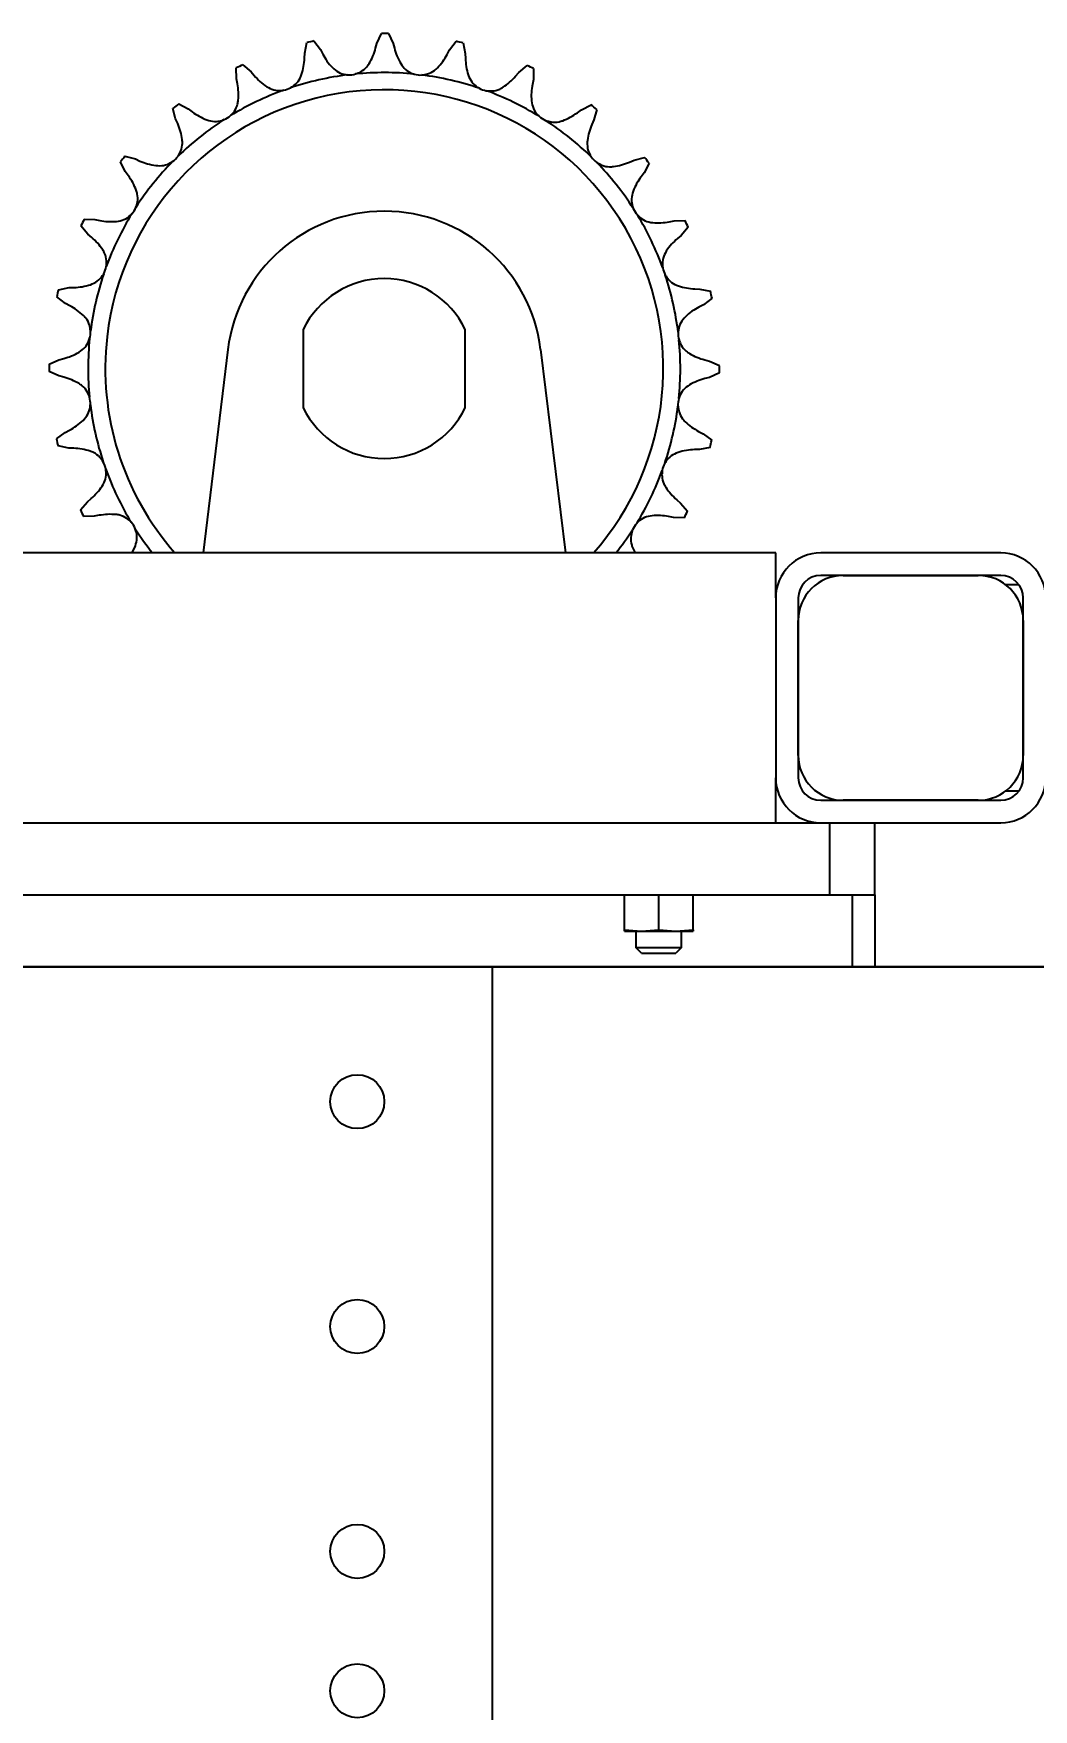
# Model space of a CAD drawing. Header units: millimetres. Extents: x 2509 to 128734, y 2492 to 91667.
# Drawn here: x 115660.7 to 115882.9, y 46318.9 to 46691.5 of the extents above; entities that cross this region are included whole.
import ezdxf

# ---------------------------------------------------------------- set-up
doc = ezdxf.new("R2010")
doc.units = ezdxf.units.MM
doc.layers.add('SR-提升机', color=7, linetype='Continuous')
doc.styles.add('DIM_FONT', font='SIMPLEX.shx', dxfattribs={"width": 0.8})
doc.dimstyles.new('DIMN25', dxfattribs={"dimscale": 0.25, "dimtxt": 300, "dimasz": 100, "dimexe": 250, "dimexo": 300, "dimgap": 150, "dimtad": 1, "dimdec": 0, "dimzin": 0, "dimdsep": 46, "dimtxsty": 'DIM_FONT', "dimblk": 'ARCHTICK', "dimcen": 0.09, "dimclrt": 7, "dimazin": 2, "dimtfac": 1, "dimtdec": 0, "dimtix": 1, "dimtmove": 2, "dimatfit": 3, "dimfxl": 1, "dimtolj": 1, "dimtzin": 0, "dimarcsym": 0})

# ---------------------------------------------------------------- blocks, each defined once
blk = doc.blocks.new('提升机顶框框架')
at = {"layer": 'SR-提升机'}
for p, q in [((111449.55, -24316.43), (111450.54, -24314.24)), ((111452.16, -24314.24), (111453.14, -24316.44)), ((111433.46, -24319.72), (111433.5, -24318.61)), ((111433.5, -24318.61), (111433.98, -24316.25)), ((111435.55, -24315.9), (111437, -24317.82)), ((111437, -24317.82), (111437.51, -24318.81)), ((111449.26, -24317.51), (111449.55, -24316.43)), ((111453.14, -24316.44), (111453.42, -24317.52)), ((111465.16, -24318.87), (111465.68, -24317.88)), ((111465.68, -24317.88), (111467.13, -24315.96)), ((111468.71, -24316.33), (111469.17, -24318.69)), ((111469.17, -24318.69), (111469.21, -24319.8)), ((111418.34, -24324.3), (111418.28, -24321.9)), ((111419.74, -24321.2), (111421.57, -24322.75)), ((111421.57, -24322.75), (111422.29, -24323.6)), ((111481.08, -24322.88), (111482.92, -24321.34)), ((111484.38, -24322.04), (111484.31, -24324.45)), ((111418.55, -24325.4), (111418.34, -24324.3)), ((111480.36, -24323.73), (111481.08, -24322.88)), ((111484.31, -24324.45), (111484.1, -24325.54)), ((111405.5, -24329.89), (111407.63, -24330.99)), ((111494.99, -24331.19), (111497.13, -24330.09)), ((111404.82, -24333.23), (111404.23, -24330.9)), ((111405.27, -24334.25), (111404.82, -24333.23)), ((111407.63, -24330.99), (111408.52, -24331.66)), ((111494.09, -24331.85), (111494.99, -24331.19)), ((111497.79, -24333.43), (111497.33, -24334.45)), ((111498.39, -24331.1), (111497.79, -24333.43)), ((111393.63, -24344.93), (111392.53, -24342.79)), ((111393.55, -24341.53), (111395.87, -24342.13)), ((111394.29, -24345.83), (111393.63, -24344.93)), ((111395.87, -24342.13), (111396.89, -24342.59)), ((111505.67, -24342.83), (111506.69, -24342.38)), ((111506.69, -24342.38), (111509.02, -24341.79)), ((111508.92, -24345.19), (111508.26, -24346.08)), ((111510.03, -24343.05), (111508.92, -24345.19)), ((111384.49, -24355.54), (111386.89, -24355.61)), ((111386.89, -24355.61), (111387.98, -24355.82)), ((111514.52, -24356.1), (111515.62, -24355.89)), ((111515.62, -24355.89), (111518.02, -24355.83)), ((111385.33, -24358.84), (111383.78, -24357)), ((111386.17, -24359.56), (111385.33, -24358.84)), ((111517.17, -24359.13), (111516.32, -24359.85)), ((111518.72, -24357.29), (111517.17, -24359.13)), ((111378.77, -24371.21), (111381.13, -24370.75)), ((111381.13, -24370.75), (111382.24, -24370.71)), ((111520.2, -24371.02), (111521.31, -24371.05)), ((111521.31, -24371.05), (111523.67, -24371.53)), ((111380.32, -24374.24), (111378.41, -24372.79)), ((111381.31, -24374.76), (111380.32, -24374.24)), ((111522.1, -24374.55), (111521.11, -24375.07)), ((111524.02, -24373.11), (111522.1, -24374.55)), ((111433.18, -24380.02), (111433.18, -24397.46)), ((111469.18, -24397.46), (111469.18, -24380.02)), ((111416.44, -24384.51), (111410.93, -24429.74)), ((111485.92, -24384.51), (111491.43, -24429.74)), ((111378.88, -24390.37), (111376.68, -24389.38)), ((111376.69, -24387.76), (111378.88, -24386.78)), ((111378.88, -24386.78), (111379.96, -24386.5)), ((111522.41, -24386.82), (111523.49, -24387.1)), ((111525.68, -24389.71), (111523.48, -24390.69)), ((111523.49, -24387.1), (111525.68, -24388.09)), ((111379.95, -24390.66), (111378.88, -24390.37)), ((111523.48, -24390.69), (111522.4, -24390.97)), ((111378.34, -24404.37), (111380.26, -24402.92)), ((111380.26, -24402.92), (111381.25, -24402.41)), ((111521.05, -24402.72), (111522.04, -24403.23)), ((111522.04, -24403.23), (111523.95, -24404.69)), ((111381.05, -24406.42), (111378.7, -24405.94)), ((111382.17, -24406.46), (111381.05, -24406.42)), ((111521.23, -24406.73), (111520.12, -24406.76)), ((111523.59, -24406.26), (111521.23, -24406.73)), ((111383.64, -24420.18), (111385.2, -24418.35)), ((111385.2, -24418.35), (111386.05, -24417.63)), ((111516.19, -24417.91), (111517.04, -24418.64)), ((111517.04, -24418.64), (111518.58, -24420.48)), ((111386.75, -24421.58), (111384.34, -24421.64)), ((111387.84, -24421.37), (111386.75, -24421.58)), ((111515.47, -24421.87), (111514.38, -24421.65)), ((111517.88, -24421.94), (111515.47, -24421.87)), ((111538.18, -24429.74), (111202.18, -24429.74)), ((111395.15, -24429.74), (111395.89, -24428.16)), ((111506.3, -24428.4), (111506.91, -24429.74)), ((111538.18, -24439.74), (111538.18, -24429.74)), ((111588.18, -24429.74), (111548.18, -24429.74)), ((111588.18, -24434.74), (111548.18, -24434.74)), ((111553.18, -24434.74), (111583.18, -24434.74)), ((111589.18, -24436.74), (111592.18, -24436.74)), ((111538.18, -24439.74), (111538.18, -24479.74)), ((111543.18, -24439.74), (111543.18, -24479.74)), ((111593.18, -24479.74), (111593.18, -24439.74)), ((111543.18, -24474.74), (111543.18, -24444.74)), ((111593.18, -24444.74), (111593.18, -24474.74)), ((111538.18, -24489.74), (111538.18, -24479.74)), ((111592.18, -24482.74), (111589.18, -24482.74)), ((111548.18, -24484.74), (111588.18, -24484.74)), ((111583.18, -24484.74), (111553.18, -24484.74)), ((111225.18, -24489.74), (111550.18, -24489.74)), ((111548.18, -24489.74), (111588.18, -24489.74)), ((111550.18, -24505.74), (111550.18, -24489.74)), ((111560.18, -24505.74), (111560.18, -24489.74)), ((111220.18, -24505.74), (111555.18, -24505.74)), ((111225.18, -24505.74), (111550.18, -24505.74)), ((111225.18, -24505.74), (111550.18, -24505.74)), ((111504.56, -24513.52), (111504.56, -24505.74)), ((111512.18, -24513.52), (111512.18, -24505.74)), ((111519.8, -24513.52), (111519.8, -24505.74)), ((111550.18, -24505.74), (111560.18, -24505.74)), ((111555.18, -24505.74), (111555.18, -24521.74)), ((111555.18, -24505.74), (111560.18, -24505.74)), ((111560.18, -24505.74), (111560.18, -24521.74)), ((111504.56, -24513.52), (111508.37, -24513.84)), ((111504.56, -24513.84), (111504.56, -24513.52)), ((111504.56, -24513.84), (111508.37, -24513.84)), ((111507.18, -24517.54), (111507.18, -24513.84)), ((111508.37, -24513.84), (111512.18, -24513.52)), ((111508.37, -24513.84), (111515.99, -24513.84)), ((111512.18, -24513.52), (111515.99, -24513.84)), ((111515.99, -24513.84), (111519.8, -24513.52)), ((111515.99, -24513.84), (111519.8, -24513.84)), ((111517.18, -24513.84), (111517.18, -24517.54)), ((111519.8, -24513.52), (111519.8, -24513.84)), ((111508.38, -24518.74), (111507.18, -24517.54)), ((111517.18, -24517.54), (111507.18, -24517.54)), ((111508.38, -24518.74), (111515.93, -24518.74)), ((111515.93, -24518.74), (111515.98, -24518.74)), ((111517.18, -24517.54), (111515.98, -24518.74)), ((111220.18, -24521.74), (111555.18, -24521.74)), ((111555.18, -24521.74), (111560.18, -24521.74)), ((111560.18, -24521.74), (113242.18, -24521.74))]:
    blk.add_line(p, q, dxfattribs=at)
for centre, radius, start, end in [((111451.18, -24388.74), 74.5, 89.2511, 90.4964), ((111451.18, -24388.74), 74.5, 102.1083, 103.3536), ((111451.18, -24388.74), 74.5, 76.394, 77.6393), ((111451.18, -24388.74), 74.5, 114.9654, 116.2107), ((111451.18, -24388.74), 74.5, 63.5368, 64.7822), ((111427.91, -24321.77), 5.16, 279.7099, 298.6091), ((111451.18, -24388.74), 65.81, 97.0393, 108.4226), ((111443.4, -24318.27), 5.16, 266.8527, 285.752), ((111451.18, -24388.74), 65.81, 84.1821, 95.5655), ((111459.27, -24318.31), 5.16, 253.9956, 272.8948), ((111451.18, -24388.74), 65.81, 71.325, 82.7083), ((111474.74, -24321.87), 5.16, 241.1385, 260.0377), ((111451.18, -24388.74), 62, 318.6016, 173.4452), ((111451.18, -24388.74), 74.5, 127.8226, 129.0679), ((111451.18, -24388.74), 65.81, 109.8964, 121.2798), ((111451.18, -24388.74), 65.81, 58.4678, 69.8512), ((111451.18, -24388.74), 74.5, 50.6797, 51.925), ((111451.18, -24388.74), 65.81, 122.7535, 134.1369), ((111413.6, -24328.63), 5.16, 292.567, 311.4663), ((111489.03, -24328.79), 5.16, 228.2813, 247.1805), ((111451.18, -24388.74), 65.81, 45.6107, 56.994), ((111451.18, -24388.74), 74.5, 140.6797, 141.925), ((111451.18, -24388.74), 65.81, 135.6107, 146.994), ((111401.16, -24338.5), 5.16, 305.4242, 324.3234), ((111501.42, -24338.72), 5.16, 215.4242, 234.3234), ((111451.18, -24388.74), 65.81, 32.7535, 44.1369), ((111451.18, -24388.74), 74.5, 37.8226, 39.0679), ((111451.18, -24388.74), 74.5, 153.5368, 154.7822), ((111451.18, -24388.74), 65.81, 148.4678, 159.8512), ((111391.24, -24350.89), 5.16, 318.2813, 337.1805), ((111451.18, -24388.74), 35, 6.9426, 173.0574), ((111511.29, -24351.15), 5.16, 202.567, 221.4663), ((111451.18, -24388.74), 65.81, 19.8964, 31.2798), ((111451.18, -24388.74), 74.5, 24.9654, 26.2107), ((111384.32, -24365.18), 5.16, 331.1385, 350.0377), ((111518.15, -24365.47), 5.16, 189.7099, 208.6091), ((111451.18, -24388.74), 74.5, 166.394, 167.6393), ((111451.18, -24388.74), 65.81, 161.325, 172.7083), ((111451.18, -24388.74), 20, 25.8419, 154.1581), ((111451.18, -24388.74), 65.81, 7.0393, 18.4226), ((111451.18, -24388.74), 74.5, 12.1083, 13.3536), ((111451.18, -24388.74), 65.81, 174.1821, 185.5655), ((111380.75, -24380.65), 5.16, 343.9956, 2.8948), ((111451.18, -24388.74), 62, 173.4452, 221.3984), ((111521.65, -24380.96), 5.16, 176.8527, 195.752), ((111451.18, -24388.74), 65.81, 354.1821, 5.5655), ((111451.18, -24388.74), 74.5, 179.2511, 180.4964), ((111451.18, -24388.74), 74.5, 359.2511, 0.4964), ((111380.72, -24396.52), 5.16, 356.8527, 15.752), ((111451.18, -24388.74), 65.81, 187.0393, 198.4226), ((111451.18, -24388.74), 65.81, 341.325, 352.7083), ((111521.61, -24396.83), 5.16, 163.9956, 182.8948), ((111451.18, -24388.74), 20, 205.8419, 334.1581), ((111451.18, -24388.74), 74.5, 192.1083, 193.3536), ((111451.18, -24388.74), 74.5, 346.394, 347.6393), ((111384.22, -24412), 5.16, 9.7099, 28.6091), ((111451.18, -24388.74), 65.81, 199.8964, 211.2798), ((111451.18, -24388.74), 65.81, 328.4678, 339.8512), ((111518.04, -24412.3), 5.16, 151.1385, 170.0377), ((111451.18, -24388.74), 74.5, 204.9654, 206.2107), ((111391.07, -24426.32), 5.16, 22.567, 41.4663), ((111511.13, -24426.59), 5.16, 138.2813, 157.1805), ((111451.18, -24388.74), 74.5, 333.5368, 334.7822), ((111451.18, -24388.74), 65.81, 212.7535, 218.5339), ((111451.18, -24388.74), 65.81, 321.4661, 326.994), ((111548.18, -24439.74), 10, 90, 180), ((111588.18, -24439.74), 10, 0, 90), ((111553.18, -24444.74), 10, 90, 180), ((111548.18, -24439.74), 5, 90, 180), ((111583.18, -24444.74), 10, 0, 90), ((111588.18, -24439.74), 5, 0, 90), ((111553.18, -24474.74), 10, 180, 270), ((111583.18, -24474.74), 10, 270, 0), ((111548.18, -24479.74), 10, 180, 270), ((111548.18, -24479.74), 5, 180, 270), ((111588.18, -24479.74), 5, 270, 0), ((111588.18, -24479.74), 10, 270, 0)]:
    blk.add_arc(centre, radius, start, end, dxfattribs=at)
for points, knots in [([(111437.51, -24318.81), (111437.81, -24319.33), (111438.41, -24320.4), (111439.23, -24321.34), (111439.66, -24321.82)], [0, 0, 0, 0, 0.49218, 1, 1, 1, 1]), ([(111447.83, -24320.92), (111448.12, -24320.37), (111448.73, -24319.27), (111449.08, -24318.1), (111449.26, -24317.51)], [0, 0, 0, 0, 0.4923638, 1, 1, 1, 1]), ([(111453.42, -24317.52), (111453.59, -24318.09), (111453.93, -24319.27), (111454.53, -24320.37), (111454.84, -24320.93)], [0, 0, 0, 0, 0.49218, 1, 1, 1, 1]), ([(111463, -24321.87), (111463.41, -24321.41), (111464.25, -24320.47), (111464.85, -24319.41), (111465.16, -24318.87)], [0, 0, 0, 0, 0.492364, 1, 1, 1, 1]), ([(111432.82, -24323.36), (111432.99, -24322.77), (111433.33, -24321.56), (111433.42, -24320.34), (111433.46, -24319.72)], [0, 0, 0, 0, 0.492364, 1, 1, 1, 1]), ([(111439.66, -24321.82), (111440.09, -24322.2), (111440.96, -24322.95), (111442.24, -24323.35), (111442.96, -24323.41), (111443.12, -24323.42)], [0, 0, 0, 0, 0.4399255, 0.8796512, 1, 1, 1, 1]), ([(111444.8, -24323.24), (111445.21, -24323.09), (111446.16, -24322.74), (111447.19, -24321.87), (111447.67, -24321.15), (111447.83, -24320.92)], [0, 0, 0, 0, 0.334378, 0.77886, 1, 1, 1, 1]), ([(111454.84, -24320.93), (111455.18, -24321.4), (111455.85, -24322.32), (111457.01, -24323), (111457.7, -24323.22), (111457.85, -24323.26)], [0, 0, 0, 0, 0.439928, 0.879654, 1, 1, 1, 1]), ([(111459.53, -24323.46), (111459.97, -24323.4), (111460.97, -24323.27), (111462.17, -24322.66), (111462.79, -24322.07), (111463, -24321.87)], [0, 0, 0, 0, 0.3343803, 0.7788623, 1, 1, 1, 1]), ([(111469.21, -24319.8), (111469.25, -24320.4), (111469.32, -24321.62), (111469.66, -24322.83), (111469.83, -24323.45)], [0, 0, 0, 0, 0.49218, 1, 1, 1, 1]), ([(111418.73, -24329.09), (111418.76, -24328.47), (111418.83, -24327.22), (111418.64, -24326.01), (111418.55, -24325.4)], [0, 0, 0, 0, 0.492364, 1, 1, 1, 1]), ([(111422.29, -24323.6), (111422.7, -24324.05), (111423.52, -24324.95), (111424.54, -24325.69), (111425.05, -24326.06)], [0, 0, 0, 0, 0.49218, 1, 1, 1, 1]), ([(111425.05, -24326.06), (111425.56, -24326.33), (111426.57, -24326.87), (111427.91, -24326.98), (111428.63, -24326.88), (111428.78, -24326.85)], [0, 0, 0, 0, 0.439935, 0.8796609, 1, 1, 1, 1]), ([(111430.38, -24326.3), (111430.75, -24326.06), (111431.6, -24325.51), (111432.41, -24324.44), (111432.72, -24323.63), (111432.82, -24323.36)], [0, 0, 0, 0, 0.334387, 0.778869, 1, 1, 1, 1]), ([(111469.83, -24323.45), (111470.06, -24323.97), (111470.51, -24325.03), (111471.5, -24325.94), (111472.12, -24326.31), (111472.25, -24326.39)], [0, 0, 0, 0, 0.439936, 0.879662, 1, 1, 1, 1]), ([(111473.85, -24326.95), (111474.28, -24327), (111475.29, -24327.09), (111476.59, -24326.76), (111477.34, -24326.32), (111477.58, -24326.18)], [0, 0, 0, 0, 0.334389, 0.778871, 1, 1, 1, 1]), ([(111477.58, -24326.18), (111478.09, -24325.82), (111479.11, -24325.09), (111479.94, -24324.19), (111480.36, -24323.73)], [0, 0, 0, 0, 0.492364, 1, 1, 1, 1]), ([(111484.1, -24325.54), (111484, -24326.13), (111483.8, -24327.34), (111483.86, -24328.59), (111483.89, -24329.23)], [0, 0, 0, 0, 0.49218, 1, 1, 1, 1]), ([(111417.01, -24332.49), (111417.31, -24332.18), (111418.02, -24331.45), (111418.57, -24330.23), (111418.69, -24329.37), (111418.73, -24329.09)], [0, 0, 0, 0, 0.334392, 0.778874, 1, 1, 1, 1]), ([(111483.89, -24329.23), (111484, -24329.8), (111484.21, -24330.93), (111484.96, -24332.04), (111485.49, -24332.54), (111485.6, -24332.64)], [0, 0, 0, 0, 0.43994, 0.879666, 1, 1, 1, 1]), ([(111408.52, -24331.66), (111409.02, -24332.01), (111410.02, -24332.71), (111411.17, -24333.2), (111411.76, -24333.45)], [0, 0, 0, 0, 0.49218, 1, 1, 1, 1]), ([(111411.76, -24333.45), (111412.32, -24333.6), (111413.43, -24333.9), (111414.75, -24333.7), (111415.43, -24333.44), (111415.57, -24333.39)], [0, 0, 0, 0, 0.43994, 0.879666, 1, 1, 1, 1]), ([(111487.03, -24333.55), (111487.44, -24333.68), (111488.41, -24334.01), (111489.75, -24333.97), (111490.57, -24333.71), (111490.84, -24333.62)], [0, 0, 0, 0, 0.334393, 0.778875, 1, 1, 1, 1]), ([(111490.84, -24333.62), (111491.41, -24333.38), (111492.57, -24332.9), (111493.58, -24332.2), (111494.09, -24331.85)], [0, 0, 0, 0, 0.492364, 1, 1, 1, 1]), ([(111406.27, -24337.81), (111406.17, -24337.2), (111405.95, -24335.96), (111405.5, -24334.82), (111405.27, -24334.25)], [0, 0, 0, 0, 0.4923638, 1, 1, 1, 1]), ([(111497.33, -24334.45), (111497.11, -24335.01), (111496.65, -24336.14), (111496.43, -24337.38), (111496.32, -24338)], [0, 0, 0, 0, 0.49218, 1, 1, 1, 1]), ([(111405.35, -24341.51), (111405.58, -24341.13), (111406.1, -24340.27), (111406.37, -24338.95), (111406.3, -24338.09), (111406.27, -24337.81)], [0, 0, 0, 0, 0.3343939, 0.778876, 1, 1, 1, 1]), ([(111496.32, -24338), (111496.29, -24338.58), (111496.24, -24339.73), (111496.73, -24340.97), (111497.13, -24341.58), (111497.22, -24341.71)], [0, 0, 0, 0, 0.439941, 0.879667, 1, 1, 1, 1]), ([(111396.89, -24342.59), (111397.45, -24342.81), (111398.58, -24343.27), (111399.82, -24343.49), (111400.45, -24343.6)], [0, 0, 0, 0, 0.49218, 1, 1, 1, 1]), ([(111400.45, -24343.6), (111401.02, -24343.63), (111402.17, -24343.68), (111403.42, -24343.19), (111404.02, -24342.79), (111404.15, -24342.7)], [0, 0, 0, 0, 0.4399414, 0.8796675, 1, 1, 1, 1]), ([(111498.41, -24342.91), (111498.79, -24343.13), (111499.65, -24343.66), (111500.97, -24343.92), (111501.83, -24343.85), (111502.11, -24343.83)], [0, 0, 0, 0, 0.3343939, 0.778876, 1, 1, 1, 1]), ([(111502.11, -24343.83), (111502.72, -24343.72), (111503.96, -24343.51), (111505.1, -24343.06), (111505.67, -24342.83)], [0, 0, 0, 0, 0.492364, 1, 1, 1, 1]), ([(111396.06, -24349.08), (111395.83, -24348.5), (111395.34, -24347.35), (111394.65, -24346.34), (111394.29, -24345.83)], [0, 0, 0, 0, 0.492364, 1, 1, 1, 1]), ([(111508.26, -24346.08), (111507.91, -24346.57), (111507.21, -24347.57), (111506.72, -24348.73), (111506.47, -24349.32)], [0, 0, 0, 0, 0.49218, 1, 1, 1, 1]), ([(111395.99, -24352.89), (111396.13, -24352.47), (111396.45, -24351.51), (111396.41, -24350.17), (111396.15, -24349.35), (111396.06, -24349.08)], [0, 0, 0, 0, 0.3343928, 0.7788749, 1, 1, 1, 1]), ([(111506.47, -24349.32), (111506.32, -24349.87), (111506.02, -24350.98), (111506.22, -24352.31), (111506.48, -24352.99), (111506.53, -24353.13)], [0, 0, 0, 0, 0.4399397, 0.8796658, 1, 1, 1, 1]), ([(111387.98, -24355.82), (111388.58, -24355.92), (111389.78, -24356.12), (111391.04, -24356.06), (111391.68, -24356.03)], [0, 0, 0, 0, 0.49218, 1, 1, 1, 1]), ([(111391.68, -24356.03), (111392.24, -24355.92), (111393.37, -24355.71), (111394.48, -24354.96), (111394.98, -24354.43), (111395.09, -24354.32)], [0, 0, 0, 0, 0.4399404, 0.8796664, 1, 1, 1, 1]), ([(111507.43, -24354.57), (111507.74, -24354.87), (111508.47, -24355.58), (111509.69, -24356.13), (111510.55, -24356.25), (111510.83, -24356.29)], [0, 0, 0, 0, 0.3343922, 0.7788743, 1, 1, 1, 1]), ([(111510.83, -24356.29), (111511.45, -24356.32), (111512.7, -24356.39), (111513.91, -24356.2), (111514.52, -24356.1)], [0, 0, 0, 0, 0.492364, 1, 1, 1, 1]), ([(111388.62, -24362.33), (111388.26, -24361.83), (111387.53, -24360.81), (111386.63, -24359.98), (111386.17, -24359.56)], [0, 0, 0, 0, 0.492364, 1, 1, 1, 1]), ([(111516.32, -24359.85), (111515.87, -24360.25), (111514.97, -24361.07), (111514.23, -24362.09), (111513.86, -24362.61)], [0, 0, 0, 0, 0.4921799, 1, 1, 1, 1]), ([(111389.4, -24366.07), (111389.44, -24365.63), (111389.54, -24364.63), (111389.2, -24363.33), (111388.77, -24362.58), (111388.62, -24362.33)], [0, 0, 0, 0, 0.334389, 0.778871, 1, 1, 1, 1]), ([(111513.86, -24362.61), (111513.59, -24363.12), (111513.05, -24364.13), (111512.94, -24365.47), (111513.04, -24366.19), (111513.07, -24366.34)], [0, 0, 0, 0, 0.439935, 0.8796609, 1, 1, 1, 1]), ([(111382.24, -24370.71), (111382.84, -24370.67), (111384.06, -24370.6), (111385.27, -24370.26), (111385.89, -24370.09)], [0, 0, 0, 0, 0.4921799, 1, 1, 1, 1]), ([(111385.89, -24370.09), (111386.42, -24369.86), (111387.47, -24369.4), (111388.39, -24368.42), (111388.75, -24367.8), (111388.83, -24367.66)], [0, 0, 0, 0, 0.4399363, 0.8796623, 1, 1, 1, 1]), ([(111513.62, -24367.94), (111513.86, -24368.3), (111514.41, -24369.16), (111515.48, -24369.96), (111516.29, -24370.27), (111516.56, -24370.37)], [0, 0, 0, 0, 0.334387, 0.778869, 1, 1, 1, 1]), ([(111516.56, -24370.37), (111517.15, -24370.54), (111518.36, -24370.89), (111519.58, -24370.97), (111520.2, -24371.02)], [0, 0, 0, 0, 0.492364, 1, 1, 1, 1]), ([(111384.31, -24376.92), (111383.85, -24376.51), (111382.91, -24375.67), (111381.85, -24375.07), (111381.31, -24374.76)], [0, 0, 0, 0, 0.492364, 1, 1, 1, 1]), ([(111385.9, -24380.38), (111385.85, -24379.95), (111385.72, -24378.95), (111385.1, -24377.75), (111384.51, -24377.13), (111384.31, -24376.92)], [0, 0, 0, 0, 0.33438, 0.778862, 1, 1, 1, 1]), ([(111518.1, -24377.21), (111517.72, -24377.65), (111516.97, -24378.51), (111516.57, -24379.79), (111516.51, -24380.52), (111516.5, -24380.67)], [0, 0, 0, 0, 0.439925, 0.879651, 1, 1, 1, 1]), ([(111521.11, -24375.07), (111520.59, -24375.36), (111519.52, -24375.96), (111518.58, -24376.79), (111518.1, -24377.21)], [0, 0, 0, 0, 0.49218, 1, 1, 1, 1]), ([(111383.38, -24385.08), (111383.84, -24384.74), (111384.77, -24384.07), (111385.44, -24382.91), (111385.66, -24382.22), (111385.71, -24382.07)], [0, 0, 0, 0, 0.439928, 0.879654, 1, 1, 1, 1]), ([(111516.68, -24382.36), (111516.83, -24382.76), (111517.18, -24383.72), (111518.05, -24384.74), (111518.76, -24385.22), (111519, -24385.38)], [0, 0, 0, 0, 0.334378, 0.77886, 1, 1, 1, 1]), ([(111379.96, -24386.5), (111380.54, -24386.33), (111381.71, -24385.99), (111382.81, -24385.39), (111383.38, -24385.08)], [0, 0, 0, 0, 0.49218, 1, 1, 1, 1]), ([(111519, -24385.38), (111519.55, -24385.68), (111520.65, -24386.28), (111521.82, -24386.64), (111522.41, -24386.82)], [0, 0, 0, 0, 0.492364, 1, 1, 1, 1]), ([(111383.36, -24392.09), (111382.82, -24391.8), (111381.72, -24391.19), (111380.55, -24390.84), (111379.95, -24390.66)], [0, 0, 0, 0, 0.4923638, 1, 1, 1, 1]), ([(111385.68, -24395.12), (111385.53, -24394.71), (111385.18, -24393.76), (111384.32, -24392.73), (111383.6, -24392.25), (111383.36, -24392.09)], [0, 0, 0, 0, 0.334378, 0.77886, 1, 1, 1, 1]), ([(111518.99, -24392.39), (111518.52, -24392.73), (111517.6, -24393.41), (111516.92, -24394.57), (111516.7, -24395.26), (111516.66, -24395.41)], [0, 0, 0, 0, 0.4399281, 0.8796539, 1, 1, 1, 1]), ([(111522.4, -24390.97), (111521.83, -24391.14), (111520.65, -24391.49), (111519.55, -24392.09), (111518.99, -24392.39)], [0, 0, 0, 0, 0.49218, 1, 1, 1, 1]), ([(111384.26, -24400.26), (111384.64, -24399.83), (111385.39, -24398.96), (111385.79, -24397.68), (111385.85, -24396.96), (111385.86, -24396.8)], [0, 0, 0, 0, 0.439925, 0.879651, 1, 1, 1, 1]), ([(111516.46, -24397.09), (111516.52, -24397.52), (111516.65, -24398.53), (111517.26, -24399.72), (111517.85, -24400.35), (111518.05, -24400.56)], [0, 0, 0, 0, 0.33438, 0.778862, 1, 1, 1, 1]), ([(111381.25, -24402.41), (111381.77, -24402.11), (111382.84, -24401.51), (111383.78, -24400.68), (111384.26, -24400.26)], [0, 0, 0, 0, 0.49218, 1, 1, 1, 1]), ([(111518.05, -24400.56), (111518.51, -24400.97), (111519.45, -24401.8), (111520.51, -24402.41), (111521.05, -24402.72)], [0, 0, 0, 0, 0.492364, 1, 1, 1, 1]), ([(111385.81, -24407.1), (111385.21, -24406.93), (111384, -24406.59), (111382.78, -24406.5), (111382.17, -24406.46)], [0, 0, 0, 0, 0.492364, 1, 1, 1, 1]), ([(111388.74, -24409.54), (111388.5, -24409.17), (111387.95, -24408.32), (111386.88, -24407.51), (111386.07, -24407.2), (111385.81, -24407.1)], [0, 0, 0, 0, 0.334387, 0.778869, 1, 1, 1, 1]), ([(111516.47, -24407.39), (111515.95, -24407.62), (111514.89, -24408.07), (111513.98, -24409.05), (111513.61, -24409.68), (111513.53, -24409.81)], [0, 0, 0, 0, 0.439936, 0.879662, 1, 1, 1, 1]), ([(111520.12, -24406.76), (111519.52, -24406.8), (111518.3, -24406.88), (111517.09, -24407.22), (111516.47, -24407.39)], [0, 0, 0, 0, 0.49218, 1, 1, 1, 1]), ([(111388.5, -24414.87), (111388.78, -24414.36), (111389.32, -24413.34), (111389.42, -24412.01), (111389.32, -24411.29), (111389.3, -24411.14)], [0, 0, 0, 0, 0.439935, 0.879661, 1, 1, 1, 1]), ([(111512.97, -24411.41), (111512.92, -24411.84), (111512.83, -24412.85), (111513.16, -24414.15), (111513.6, -24414.89), (111513.74, -24415.14)], [0, 0, 0, 0, 0.334389, 0.778871, 1, 1, 1, 1]), ([(111386.05, -24417.63), (111386.49, -24417.22), (111387.4, -24416.4), (111388.13, -24415.38), (111388.5, -24414.87)], [0, 0, 0, 0, 0.49218, 1, 1, 1, 1]), ([(111513.74, -24415.14), (111514.1, -24415.64), (111514.83, -24416.67), (111515.73, -24417.49), (111516.19, -24417.91)], [0, 0, 0, 0, 0.492364, 1, 1, 1, 1]), ([(111391.53, -24421.19), (111390.91, -24421.16), (111389.66, -24421.09), (111388.45, -24421.28), (111387.84, -24421.37)], [0, 0, 0, 0, 0.492364, 1, 1, 1, 1]), ([(111394.93, -24422.91), (111394.62, -24422.61), (111393.9, -24421.9), (111392.67, -24421.35), (111391.82, -24421.23), (111391.53, -24421.19)], [0, 0, 0, 0, 0.3343922, 0.7788743, 1, 1, 1, 1]), ([(111510.69, -24421.45), (111510.12, -24421.55), (111508.99, -24421.76), (111507.88, -24422.52), (111507.38, -24423.04), (111507.28, -24423.16)], [0, 0, 0, 0, 0.4399404, 0.8796664, 1, 1, 1, 1]), ([(111514.38, -24421.65), (111513.79, -24421.56), (111512.58, -24421.36), (111511.32, -24421.42), (111510.69, -24421.45)], [0, 0, 0, 0, 0.49218, 1, 1, 1, 1]), ([(111395.89, -24428.16), (111396.04, -24427.6), (111396.34, -24426.49), (111396.15, -24425.17), (111395.89, -24424.49), (111395.83, -24424.34)], [0, 0, 0, 0, 0.43994, 0.879666, 1, 1, 1, 1]), ([(111506.37, -24424.59), (111506.24, -24425), (111505.91, -24425.96), (111505.95, -24427.3), (111506.21, -24428.13), (111506.3, -24428.4)], [0, 0, 0, 0, 0.334393, 0.778875, 1, 1, 1, 1])]:
    blk.add_open_spline(points, degree=3, knots=knots, dxfattribs=at)
blk = doc.blocks.new('主立面图-提升机顶框')
at = {"layer": 'SR-提升机'}
blk.add_line((111475.18, -24440.73), (111475.18, -26100.73), dxfattribs=at)
for centre in [(111445.18, -24470.73), (111445.18, -24520.73), (111445.18, -24570.73)]:
    blk.add_circle(centre, 6, dxfattribs=at)
blk.add_blockref('提升机顶框框架', (0, 81.01), dxfattribs=at)
blk = doc.blocks.new('_ArchTick')
at = {"color": 0, "linetype": 'ByBlock', "const_width": 0.15}
blk.add_lwpolyline([(-0.5, -0.5), (0.5, 0.5)], dxfattribs=at)
blk = doc.blocks.new('*D272')
at = {"color": 0, "lineweight": -2, "transparency": 16777216}
for p, q in [((115146.07, 46484), (115146.07, 46509)), ((116613.65, 46484), (115083.57, 46484)), ((115146.07, 46384), (115146.07, 46484)), ((113043.24, 46384), (115208.57, 46384)), ((115146.07, 46384), (115146.07, 46359))]:
    blk.add_line(p, q, dxfattribs=at)
at = {"layer": 'DEFPOINTS', "color": 0, "transparency": 16777216}
for p in [(115146.07, 46484), (116688.65, 46484), (112968.24, 46384)]:
    blk.add_point(p, dxfattribs=at)
at = {"color": 0, "lineweight": -2, "transparency": 16777216, "xscale": 25, "yscale": 25, "zscale": 25}
for p, rotation in [((115146.07, 46484), 270), ((115146.07, 46384), 90)]:
    blk.add_blockref('_ArchTick', p, dxfattribs=dict(at, rotation=rotation))
at = {"color": 7, "transparency": 16777216, "insert": (115071.07, 46434), "char_height": 75, "attachment_point": 5, "rotation": 90, "style": 'DIM_FONT'}
blk.add_mtext('\\A1;100', dxfattribs=at)
blk = doc.blocks.new('提升机中间部位')
at = {"layer": 'SR-提升机'}
blk.add_line((170, 1849), (170, 1705), dxfattribs=at)
blk.add_circle((140, 1825), 6, dxfattribs=at)

msp = doc.modelspace()

# ---------------------------------------------------------------- block references
at = {"layer": 'SR-提升机'}
for name, p in [('主立面图-提升机顶框', (4287.467, 70924.733)), ('提升机中间部位', (115592.649, 44498.008))]:
    msp.add_blockref(name, p, dxfattribs=at)

# ---------------------------------------------------------------- dimensions: what is measured, and where the dimension line sits
dim = msp.add_linear_dim(base=(115146.066, 46484.002), p1=(112968.24, 46384.002), p2=(116688.649, 46484.002), angle=90, dimstyle='DIMN25')
dim.commit()
dim.dimension.update_dxf_attribs({"geometry": '*D272', "text_midpoint": (115071.066, 46434.002)})

doc.saveas('drawing.dxf')
